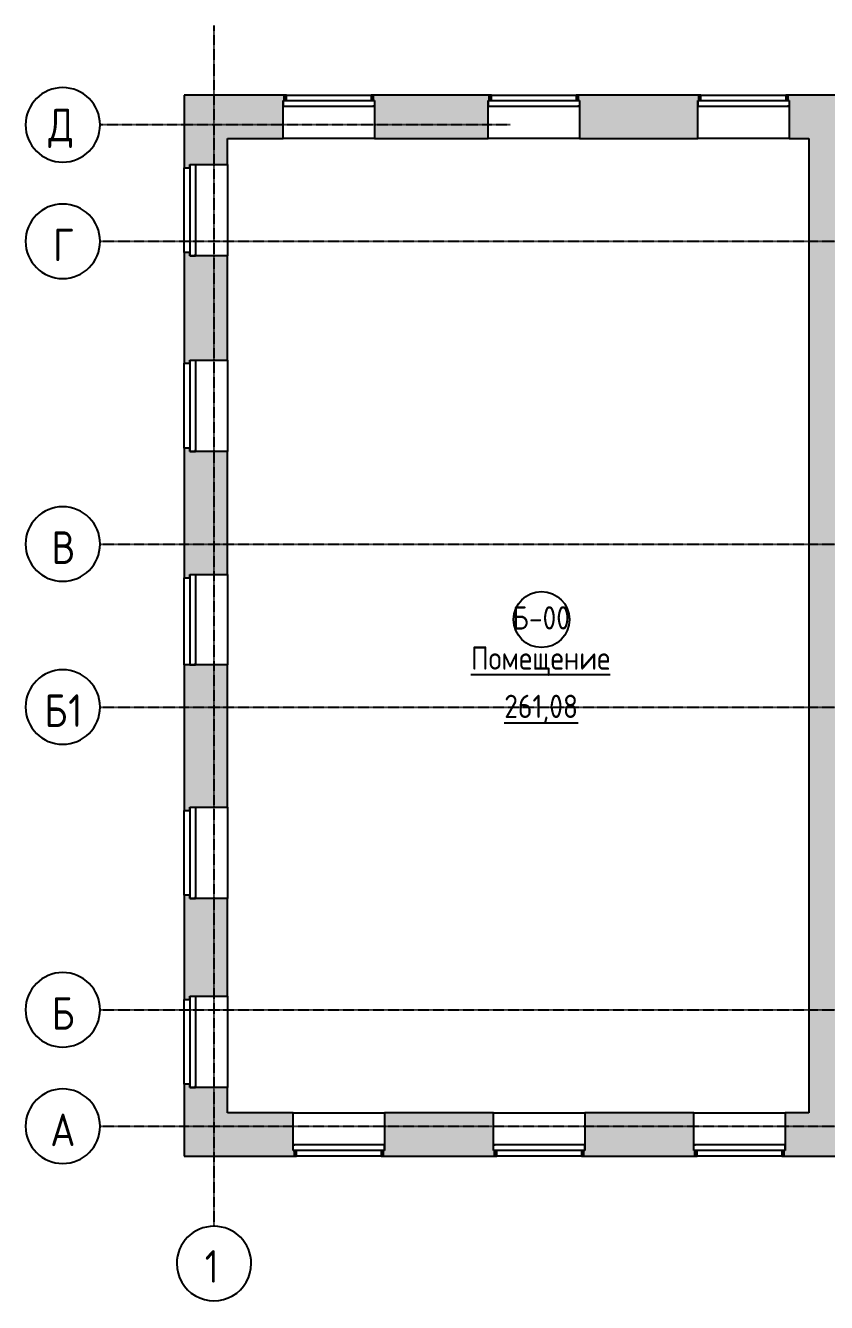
# Model space of a CAD drawing. Extents: x -4056 to 455774, y -7500 to 28668.
# Drawn here: x 349740 to 366933, y -2998 to 24417 of the extents above; entities that cross this region are included whole.
import ezdxf

# ---------------------------------------------------------------- set-up
doc = ezdxf.new("R2010")
doc.units = 0
doc.linetypes.add('ADSK_ЛИНИЯ_СЕТКИ', pattern=[21, 12, -3, 3, -3])
for name, color, linetype in [('КАРКАС_ИМПОСТ', 7, 'CONTINUOUS'), ('МАРКИ_ПОМЕЩЕНИЙ', 7, 'CONTINUOUS'), ('ОКНА', 7, 'CONTINUOUS'), ('ОСИ', 7, 'CONTINUOUS'), ('СТЕНЫ', 7, 'CONTINUOUS'), ('СТЕНЫ_РАЗРЕЗ', 7, 'CONTINUOUS')]:
    doc.layers.add(name, color=color, linetype=linetype)
doc.styles.add('GOST_COMMON', font='GOST Common.ttf', dxfattribs={"width": 0.9, "height": 500})
doc.styles.add('GOST_COMMON_1', font='GOST Common.ttf', dxfattribs={"width": 0.9, "height": 700})

# ---------------------------------------------------------------- blocks, each defined once
blk = doc.blocks.new('*U361')
at = {"layer": 'СТЕНЫ'}
for points in [[(353145.142097, 145.135494), (353145.142097, 1075.135494), (355485.142097, 145.135494)], [(355485.142097, 145.135494), (353145.142097, 1075.135494), (355485.142097, 1075.135494)], [(357445.142097, 145.135494), (357445.142097, 1075.135494), (358497.827602, 145.135494)], [(358497.827602, 145.135494), (357445.142097, 1075.135494), (358497.827602, 1075.135494)], [(358497.827602, 145.135494), (358497.827602, 1075.135494), (359785.142097, 145.135494)], [(359785.142097, 145.135494), (358497.827602, 1075.135494), (359785.142097, 1075.135494)], [(361745.142097, 145.135494), (361745.142097, 1075.135494), (364085.142097, 145.135494)], [(364085.142097, 145.135494), (361745.142097, 1075.135494), (364085.142097, 1075.135494)], [(366045.142097, 145.135494), (366045.142097, 1075.135494), (368391.794238, 145.135494)], [(368391.794238, 145.135494), (366045.142097, 1075.135494), (368391.794238, 1075.135494)], [(370351.794238, 145.135494), (370351.794238, 1075.135494), (370995.142097, 145.135494)], [(370995.142097, 145.135494), (370351.794238, 1075.135494), (370995.142097, 1075.135494)], [(355485.142097, 145.135494), (355485.142097, 265.135494), (355555.142097, 145.135494)], [(355555.142097, 145.135494), (355485.142097, 265.135494), (355555.142097, 265.135494)], [(357375.142097, 145.135494), (357375.142097, 265.135494), (357445.142097, 145.135494)], [(357445.142097, 145.135494), (357375.142097, 265.135494), (357445.142097, 265.135494)], [(359785.142097, 145.135494), (359785.142097, 265.135494), (359855.142097, 145.135494)], [(359855.142097, 145.135494), (359785.142097, 265.135494), (359855.142097, 265.135494)], [(361675.142097, 145.135494), (361675.142097, 265.135494), (361745.142097, 145.135494)], [(361745.142097, 145.135494), (361675.142097, 265.135494), (361745.142097, 265.135494)], [(364085.142097, 145.135494), (364085.142097, 265.135494), (364155.142097, 145.135494)], [(364155.142097, 145.135494), (364085.142097, 265.135494), (364155.142097, 265.135494)], [(365975.142097, 145.135494), (365975.142097, 265.135494), (366045.142097, 145.135494)], [(366045.142097, 145.135494), (365975.142097, 265.135494), (366045.142097, 265.135494)], [(368391.794238, 145.135494), (368391.794238, 265.135494), (368461.794238, 145.135494)], [(368461.794238, 145.135494), (368391.794238, 265.135494), (368461.794238, 265.135494)], [(370281.794238, 145.135494), (370281.794238, 265.135494), (370351.794238, 145.135494)], [(370351.794238, 145.135494), (370281.794238, 265.135494), (370351.794238, 265.135494)]]:
    blk.add_solid(points, dxfattribs=at)
blk = doc.blocks.new('*U362')
at = {"layer": 'СТЕНЫ'}
for points in [[(353145.142097, 21365.135494), (353145.142097, 22925.135494), (353265.142097, 21365.135494)], [(353265.142097, 21365.135494), (353145.142097, 22925.135494), (353265.142097, 22925.135494)], [(353265.142097, 21435.135494), (353265.142097, 22925.135494), (354075.142097, 21435.135494)], [(354075.142097, 21435.135494), (353265.142097, 22925.135494), (354075.142097, 22925.135494)], [(353145.142097, 17165.135494), (353145.142097, 19545.135494), (353265.142097, 17165.135494)], [(353265.142097, 17165.135494), (353145.142097, 19545.135494), (353265.142097, 19545.135494)], [(353265.142097, 17235.135494), (353265.142097, 19475.135494), (354075.142097, 17235.135494)], [(354075.142097, 17235.135494), (353265.142097, 19475.135494), (354075.142097, 19475.135494)], [(353145.142097, 12559.818526), (353145.142097, 15345.135494), (353265.142097, 12559.818526)], [(353265.142097, 12559.818526), (353145.142097, 15345.135494), (353265.142097, 15345.135494)], [(353265.142097, 12629.818526), (353265.142097, 15275.135494), (354075.142097, 12629.818526)], [(354075.142097, 12629.818526), (353265.142097, 15275.135494), (354075.142097, 15275.135494)], [(353145.142097, 7565.135494), (353145.142097, 10689.818526), (353265.142097, 7565.135494)], [(353265.142097, 7565.135494), (353145.142097, 10689.818526), (353265.142097, 10689.818526)], [(353265.142097, 7635.135494), (353265.142097, 10689.818526), (354075.142097, 7635.135494)], [(354075.142097, 7635.135494), (353265.142097, 10689.818526), (354075.142097, 10689.818526)], [(353145.142097, 3505.135494), (353145.142097, 5745.135494), (353265.142097, 3505.135494)], [(353265.142097, 3505.135494), (353145.142097, 5745.135494), (353265.142097, 5745.135494)], [(353265.142097, 3575.135494), (353265.142097, 5675.135494), (354075.142097, 3575.135494)], [(354075.142097, 3575.135494), (353265.142097, 5675.135494), (354075.142097, 5675.135494)], [(353145.142097, 1075.135494), (353145.142097, 1685.135494), (353265.142097, 1075.135494)], [(353265.142097, 1075.135494), (353145.142097, 1685.135494), (353265.142097, 1685.135494)], [(353265.142097, 1075.135494), (353265.142097, 1615.135494), (354075.142097, 1075.135494)], [(354075.142097, 1075.135494), (353265.142097, 1615.135494), (354075.142097, 1615.135494)]]:
    blk.add_solid(points, dxfattribs=at)
blk = doc.blocks.new('*U363')
at = {"layer": 'СТЕНЫ'}
for points in [[(354075.142097, 21995.135494), (354075.142097, 22925.135494), (355269.116592, 21995.135494)], [(355269.116592, 21995.135494), (354075.142097, 22925.135494), (355269.116592, 22925.135494)], [(355269.116592, 22805.135494), (355269.116592, 22925.135494), (355339.116592, 22805.135494)], [(355339.116592, 22805.135494), (355269.116592, 22925.135494), (355339.116592, 22925.135494)], [(357159.116592, 22805.135494), (357159.116592, 22925.135494), (357229.116592, 22805.135494)], [(357229.116592, 22805.135494), (357159.116592, 22925.135494), (357229.116592, 22925.135494)], [(357229.116592, 21995.135494), (357229.116592, 22925.135494), (358497.827602, 21995.135494)], [(358497.827602, 21995.135494), (357229.116592, 22925.135494), (358497.827602, 22925.135494)], [(358497.827602, 21995.135494), (358497.827602, 22925.135494), (359669.116592, 21995.135494)], [(359669.116592, 21995.135494), (358497.827602, 22925.135494), (359669.116592, 22925.135494)], [(359669.116592, 22805.135494), (359669.116592, 22925.135494), (359739.116592, 22805.135494)], [(359739.116592, 22805.135494), (359669.116592, 22925.135494), (359739.116592, 22925.135494)], [(361559.116592, 22805.135494), (361559.116592, 22925.135494), (361629.116592, 22805.135494)], [(361629.116592, 22805.135494), (361559.116592, 22925.135494), (361629.116592, 22925.135494)], [(361629.116592, 21995.135494), (361629.116592, 22925.135494), (364169.116592, 21995.135494)], [(364169.116592, 21995.135494), (361629.116592, 22925.135494), (364169.116592, 22925.135494)], [(364169.116592, 22805.135494), (364169.116592, 22925.135494), (364239.116592, 22805.135494)], [(364239.116592, 22805.135494), (364169.116592, 22925.135494), (364239.116592, 22925.135494)], [(366059.116592, 22805.135494), (366059.116592, 22925.135494), (366129.116592, 22805.135494)], [(366129.116592, 22805.135494), (366059.116592, 22925.135494), (366129.116592, 22925.135494)], [(366129.116592, 21995.135494), (366129.116592, 22925.135494), (367235.142097, 21995.135494)], [(367235.142097, 21995.135494), (366129.116592, 22925.135494), (367235.142097, 22925.135494)], [(367235.142097, 21995.135494), (367235.142097, 22925.135494), (368727.642097, 21995.135494)], [(368727.642097, 21995.135494), (367235.142097, 22925.135494), (368727.642097, 22925.135494)], [(369627.642097, 21995.135494), (369627.642097, 22925.135494), (371308.857003, 21995.135494)], [(371308.857003, 21995.135494), (369627.642097, 22925.135494), (371308.857003, 22925.135494)], [(371308.857003, 21995.135494), (371308.857003, 22925.135494), (371925.142097, 21995.135494)], [(371925.142097, 21995.135494), (371308.857003, 22925.135494), (371925.142097, 22925.135494)]]:
    blk.add_solid(points, dxfattribs=at)
blk = doc.blocks.new('*U379')
at = {"layer": 'СТЕНЫ'}
for points in [[(366555.142097, 1075.135494), (366555.142097, 21995.135494), (367235.142097, 1075.135494)], [(367235.142097, 1075.135494), (366555.142097, 21995.135494), (367235.142097, 21995.135494)]]:
    blk.add_solid(points, dxfattribs=at)
blk = doc.blocks.new('ИРНИТУ-ОКНО-ГОСТ23166-99_S')
at = {"layer": 'КАРКАС_ИМПОСТ'}
for p, q in [((-1018.1, -225), (941.9, -225)), ((-1018.1, -345), (-1018.1, -225)), ((-1018.1, -225), (-983.1, -225)), ((941.9, -225), (906.9, -225)), ((941.9, -345), (941.9, -225)), ((-1018.1, -345), (941.9, -345)), ((-1018.1, -345), (-983.1, -345)), ((941.9, -345), (906.9, -345))]:
    blk.add_line(p, q, dxfattribs=at)
blk = doc.blocks.new('ИРНИТУ-ОКНО-ГОСТ23166-99_V')
at = {"layer": 'КАРКАС_ИМПОСТ'}
for p, q in [((-1018.1, 345), (941.9, 345)), ((-1018.1, 345), (-1018.1, 225)), ((-1018.1, 345), (-983.1, 345)), ((941.9, 345), (906.9, 345)), ((941.9, 345), (941.9, 225)), ((-1018.1, 225), (941.9, 225)), ((-1018.1, 225), (-983.1, 225)), ((941.9, 225), (906.9, 225))]:
    blk.add_line(p, q, dxfattribs=at)
blk = doc.blocks.new('ИРНИТУ-ОКНО-ГОСТ23166-99_W')
at = {"layer": 'КАРКАС_ИМПОСТ'}
for p, q in [((-1008.1, -225), (931.9, -225)), ((-1008.1, -345), (-1008.1, -225)), ((-1008.1, -225), (-973.1, -225)), ((931.9, -225), (896.9, -225)), ((931.9, -345), (931.9, -225)), ((-1008.1, -345), (931.9, -345)), ((-1008.1, -345), (-973.1, -345)), ((931.9, -345), (916.9, -345))]:
    blk.add_line(p, q, dxfattribs=at)
blk = doc.blocks.new('ОСЬ_СЕТКИ_-_D8-4846-00_Б_Н')
at = {"layer": 'ОСИ'}
for start, end in [(360, 180), (180, 360)]:
    blk.add_arc((0, 0), 4, start, end, dxfattribs=at)
blk = doc.blocks.new('ADSK_МАРКА_ПОМЕЩЕНИЕ_-_НО2')
at = {"layer": 'МАРКИ_ПОМЕЩЕНИЙ'}
blk.add_circle((0, 0), 3, dxfattribs=at)

msp = doc.modelspace()

# ---------------------------------------------------------------- linework, layer by layer
at = {"layer": 'ОСИ', "linetype": 'ADSK_ЛИНИЯ_СЕТКИ'}
for p, q in [((353785.142097, 24417.328474), (353785.142097, -1362.359468)), ((360145.142097, 22285.135494), (351339.505759, 22285.135494)), ((351339.505759, 19785.135494), (454174.387372, 19785.135494)), ((351339.505759, 13285.135494), (454174.387372, 13285.135494)), ((351339.505759, 9785.135494), (454174.387372, 9785.135494)), ((351339.505759, 3285.135494), (454174.387372, 3285.135494)), ((351339.505759, 785.135494), (454174.387372, 785.135494))]:
    msp.add_line(p, q, dxfattribs=at)
at = {"layer": 'СТЕНЫ'}
for p, q in [((355339.116592, 22925.135494), (357159.116592, 22925.135494)), ((359739.116592, 22925.135494), (361559.116592, 22925.135494)), ((364239.116592, 22925.135494), (366059.116592, 22925.135494)), ((357229.116592, 21995.135494), (355269.116592, 21995.135494)), ((361629.116592, 21995.135494), (359669.116592, 21995.135494)), ((366129.116592, 21995.135494), (364169.116592, 21995.135494)), ((354075.142097, 21435.135494), (354075.142097, 19475.135494)), ((353145.142097, 19545.135494), (353145.142097, 21365.135494)), ((353145.142097, 15345.135494), (353145.142097, 17165.135494)), ((354075.142097, 17235.135494), (354075.142097, 15275.135494)), ((354075.142097, 12629.818526), (354075.142097, 10689.818526)), ((353145.142097, 10689.818526), (353145.142097, 12559.818526)), ((353145.142097, 5745.135494), (353145.142097, 7565.135494)), ((354075.142097, 7635.135494), (354075.142097, 5675.135494)), ((354075.142097, 3575.135494), (354075.142097, 1615.135494)), ((353145.142097, 1685.135494), (353145.142097, 3505.135494)), ((355485.142097, 1075.135494), (357445.142097, 1075.135494)), ((359785.142097, 1075.135494), (361745.142097, 1075.135494)), ((364085.142097, 1075.135494), (366045.142097, 1075.135494)), ((357375.142097, 145.135494), (355555.142097, 145.135494)), ((361675.142097, 145.135494), (359855.142097, 145.135494)), ((365975.142097, 145.135494), (364155.142097, 145.135494))]:
    msp.add_line(p, q, dxfattribs=at)
at = {"layer": 'СТЕНЫ_РАЗРЕЗ'}
for p, q in [((353145.142097, 22925.135494), (353145.142097, 21365.135494)), ((355339.116592, 22925.135494), (353145.142097, 22925.135494)), ((355269.116592, 21995.135494), (355269.116592, 22805.135494)), ((355269.116592, 22805.135494), (355339.116592, 22805.135494)), ((355339.116592, 22805.135494), (355339.116592, 22925.135494)), ((359739.116592, 22925.135494), (357159.116592, 22925.135494)), ((357159.116592, 22925.135494), (357159.116592, 22805.135494)), ((357159.116592, 22805.135494), (357229.116592, 22805.135494)), ((357229.116592, 22805.135494), (357229.116592, 21995.135494)), ((359669.116592, 21995.135494), (359669.116592, 22805.135494)), ((359669.116592, 22805.135494), (359739.116592, 22805.135494)), ((359739.116592, 22805.135494), (359739.116592, 22925.135494)), ((364239.116592, 22925.135494), (361559.116592, 22925.135494)), ((361559.116592, 22925.135494), (361559.116592, 22805.135494)), ((361559.116592, 22805.135494), (361629.116592, 22805.135494)), ((361629.116592, 22805.135494), (361629.116592, 21995.135494)), ((364169.116592, 21995.135494), (364169.116592, 22805.135494)), ((364169.116592, 22805.135494), (364239.116592, 22805.135494)), ((364239.116592, 22805.135494), (364239.116592, 22925.135494)), ((368727.642097, 22925.135494), (366059.116592, 22925.135494)), ((366059.116592, 22925.135494), (366059.116592, 22805.135494)), ((366059.116592, 22805.135494), (366129.116592, 22805.135494)), ((366129.116592, 22805.135494), (366129.116592, 21995.135494)), ((354075.142097, 21435.135494), (354075.142097, 21995.135494)), ((354075.142097, 21995.135494), (355269.116592, 21995.135494)), ((357229.116592, 21995.135494), (359669.116592, 21995.135494)), ((361629.116592, 21995.135494), (364169.116592, 21995.135494)), ((366129.116592, 21995.135494), (366555.142097, 21995.135494)), ((366555.142097, 21995.135494), (366555.142097, 1075.135494)), ((353265.142097, 21365.135494), (353265.142097, 21435.135494)), ((353265.142097, 21435.135494), (354075.142097, 21435.135494)), ((353145.142097, 21365.135494), (353265.142097, 21365.135494)), ((353265.142097, 19545.135494), (353145.142097, 19545.135494)), ((353145.142097, 19545.135494), (353145.142097, 17165.135494)), ((353265.142097, 19475.135494), (353265.142097, 19545.135494)), ((354075.142097, 19475.135494), (353265.142097, 19475.135494)), ((354075.142097, 17235.135494), (354075.142097, 19475.135494)), ((353145.142097, 17165.135494), (353265.142097, 17165.135494)), ((353265.142097, 17165.135494), (353265.142097, 17235.135494)), ((353265.142097, 17235.135494), (354075.142097, 17235.135494)), ((353265.142097, 15345.135494), (353145.142097, 15345.135494)), ((353145.142097, 15345.135494), (353145.142097, 12559.818526)), ((353265.142097, 15275.135494), (353265.142097, 15345.135494)), ((354075.142097, 15275.135494), (353265.142097, 15275.135494)), ((354075.142097, 12629.818526), (354075.142097, 15275.135494)), ((353265.142097, 12559.818526), (353265.142097, 12629.818526)), ((353265.142097, 12629.818526), (354075.142097, 12629.818526)), ((353145.142097, 12559.818526), (353265.142097, 12559.818526)), ((354075.142097, 10689.818526), (353145.142097, 10689.818526)), ((353145.142097, 10689.818526), (353145.142097, 7565.135494)), ((354075.142097, 7635.135494), (354075.142097, 10689.818526)), ((353145.142097, 7565.135494), (353265.142097, 7565.135494)), ((353265.142097, 7565.135494), (353265.142097, 7635.135494)), ((353265.142097, 7635.135494), (354075.142097, 7635.135494)), ((353265.142097, 5745.135494), (353145.142097, 5745.135494)), ((353145.142097, 5745.135494), (353145.142097, 3505.135494)), ((353265.142097, 5675.135494), (353265.142097, 5745.135494)), ((354075.142097, 5675.135494), (353265.142097, 5675.135494)), ((354075.142097, 3575.135494), (354075.142097, 5675.135494)), ((353265.142097, 3505.135494), (353265.142097, 3575.135494)), ((353265.142097, 3575.135494), (354075.142097, 3575.135494)), ((353145.142097, 3505.135494), (353265.142097, 3505.135494)), ((353145.142097, 1685.135494), (353145.142097, 145.135494)), ((353265.142097, 1685.135494), (353145.142097, 1685.135494)), ((353265.142097, 1615.135494), (353265.142097, 1685.135494)), ((354075.142097, 1615.135494), (353265.142097, 1615.135494)), ((354075.142097, 1075.135494), (354075.142097, 1615.135494)), ((355485.142097, 1075.135494), (354075.142097, 1075.135494)), ((355485.142097, 265.135494), (355485.142097, 1075.135494)), ((359785.142097, 1075.135494), (357445.142097, 1075.135494)), ((357445.142097, 1075.135494), (357445.142097, 265.135494)), ((359785.142097, 265.135494), (359785.142097, 1075.135494)), ((364085.142097, 1075.135494), (361745.142097, 1075.135494)), ((361745.142097, 1075.135494), (361745.142097, 265.135494)), ((364085.142097, 265.135494), (364085.142097, 1075.135494)), ((366555.142097, 1075.135494), (366045.142097, 1075.135494)), ((366045.142097, 1075.135494), (366045.142097, 265.135494)), ((353145.142097, 145.135494), (355555.142097, 145.135494)), ((355555.142097, 265.135494), (355485.142097, 265.135494)), ((355555.142097, 145.135494), (355555.142097, 265.135494)), ((357445.142097, 265.135494), (357375.142097, 265.135494)), ((357375.142097, 265.135494), (357375.142097, 145.135494)), ((357375.142097, 145.135494), (359855.142097, 145.135494)), ((359855.142097, 265.135494), (359785.142097, 265.135494)), ((359855.142097, 145.135494), (359855.142097, 265.135494)), ((361745.142097, 265.135494), (361675.142097, 265.135494)), ((361675.142097, 265.135494), (361675.142097, 145.135494)), ((361675.142097, 145.135494), (364155.142097, 145.135494)), ((364155.142097, 265.135494), (364085.142097, 265.135494)), ((364155.142097, 145.135494), (364155.142097, 265.135494)), ((366045.142097, 265.135494), (365975.142097, 265.135494)), ((365975.142097, 265.135494), (365975.142097, 145.135494)), ((365975.142097, 145.135494), (368461.794238, 145.135494))]:
    msp.add_line(p, q, dxfattribs=at)

# ---------------------------------------------------------------- block references
at = {"layer": 'МАРКИ_ПОМЕЩЕНИЙ', "xscale": 200, "yscale": 200, "zscale": 200}
msp.add_blockref('ADSK_МАРКА_ПОМЕЩЕНИЕ_-_НО2', (360816.262761, 11663.136066), dxfattribs=at)
at = {"layer": 'ОКНА'}
for p in [(356287.216592, 22460.135494), (360687.216592, 22460.135494), (365187.216592, 22460.135494)]:
    msp.add_blockref('ИРНИТУ-ОКНО-ГОСТ23166-99_V', p, dxfattribs=at)
for name, p, rotation in [('ИРНИТУ-ОКНО-ГОСТ23166-99_S', (353610.142097, 20417.035494), 270), ('ИРНИТУ-ОКНО-ГОСТ23166-99_S', (353610.142097, 16217.035494), 270), ('ИРНИТУ-ОКНО-ГОСТ23166-99_W', (353610.142097, 11621.718526), 270), ('ИРНИТУ-ОКНО-ГОСТ23166-99_S', (353610.142097, 6617.035494), 270), ('ИРНИТУ-ОКНО-ГОСТ23166-99_S', (353610.142097, 2557.035494), 270), ('ИРНИТУ-ОКНО-ГОСТ23166-99_V', (356427.042097, 610.135494), 180), ('ИРНИТУ-ОКНО-ГОСТ23166-99_V', (360727.042097, 610.135494), 180), ('ИРНИТУ-ОКНО-ГОСТ23166-99_V', (365027.042097, 610.135494), 180)]:
    msp.add_blockref(name, p, dxfattribs=dict(at, rotation=rotation))
at = {"layer": 'ОСИ', "xscale": 200, "yscale": 200, "zscale": 200}
for p, rotation in [((350539.505759, 22285.135494), 90), ((350539.505759, 19785.135494), 270), ((350539.505759, 13285.135494), 270), ((350539.505759, 9785.135494), 270), ((350539.505759, 3285.135494), 270), ((350539.505759, 785.135494), 270), ((353785.142097, -2162.359468), 180)]:
    msp.add_blockref('ОСЬ_СЕТКИ_-_D8-4846-00_Б_Н', p, dxfattribs=dict(at, rotation=rotation))
at = {"layer": 'СТЕНЫ'}
for name in ['*U362', '*U363', '*U379', '*U361']:
    msp.add_blockref(name, (0, 0), dxfattribs=at)

# ---------------------------------------------------------------- texts
at = {"layer": 'МАРКИ_ПОМЕЩЕНИЙ', "char_height": 500, "attachment_point": 1, "style": 'GOST_COMMON'}
for s, insert, width in [('\\fGOST Common|b0|i0|c204|p34|;\\W.9;Б', (360189.173573, 11949.838672), 432.91125), ('-00', (360546.361073, 11949.838672), 1168.860375), ('\\LПомещение', (359301.773573, 11087.338672), 3751.8975), ('\\L261,08', (360016.373573, 10049.838672), 2020.2525)]:
    msp.add_mtext(s, dxfattribs=dict(at, insert=insert, width=width))
at = {"layer": 'ОСИ', "char_height": 700, "attachment_point": 1, "style": 'GOST_COMMON_1'}
for s, insert, width in [('\\fGOST Common|b0|i0|c204|p34|;\\W.9;Д', (350225.820843, 22631.615975), 692.658), ('\\fGOST Common|b0|i0|c204|p34|;\\W.9;Г', (350329.390674, 20058.280013), 548.35425), ('\\fGOST Common|b0|i0|c204|p34|;\\W.9;В', (350299.690674, 13558.280013), 620.506125), ('\\fGOST Common|b0|i0|c204|p34|;\\W.9;Б', (350144.890674, 10058.280013), 620.506125), ('\\fGOST Common|b0|i0|c204|p34|;\\W.9;1', (350656.859424, 10058.280013), 375.18975), ('\\fGOST Common|b0|i0|c204|p34|;\\W.9;Б', (350299.690674, 3558.280013), 620.506125), ('\\fGOST Common|b0|i0|c204|p34|;\\W.9;А', (350269.990674, 1058.280013), 692.658), ('\\fGOST Common|b0|i0|c204|p34|;\\W.9;1', (353587.374116, -1874.631883), 375.18975)]:
    msp.add_mtext(s, dxfattribs=dict(at, insert=insert, width=width))

doc.saveas('drawing.dxf')
